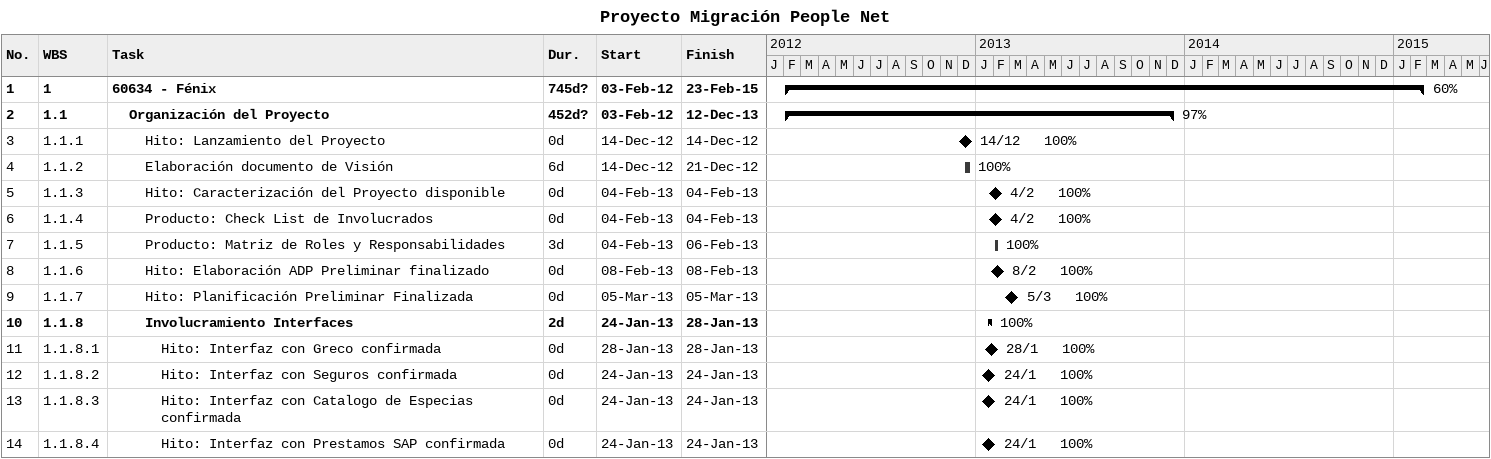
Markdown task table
Proyecto Migración People Net

| ID | WBS | Task | Duration | Start | Finish | % complete |
|---|---|---|---|---|---|---|
| 1 | 1 | **60634 - Fénix** | 745d? | 2012-02-03 | 2015-02-23 | 60 |
| 2 | 1.1 | **Organización del Proyecto** | 452d? | 2012-02-03 | 2013-12-12 | 97 |
| 3 | 1.1.1 | Hito: Lanzamiento del Proyecto | 0d | 2012-12-14 | 2012-12-14 | 100 |
| 4 | 1.1.2 | Elaboración documento de Visión | 6d | 2012-12-14 | 2012-12-21 | 100 |
| 5 | 1.1.3 | Hito: Caracterización del Proyecto disponible | 0d | 2013-02-04 | 2013-02-04 | 100 |
| 6 | 1.1.4 | Producto: Check List de Involucrados | 0d | 2013-02-04 | 2013-02-04 | 100 |
| 7 | 1.1.5 | Producto: Matriz de Roles y Responsabilidades | 3d | 2013-02-04 | 2013-02-06 | 100 |
| 8 | 1.1.6 | Hito: Elaboración ADP Preliminar finalizado | 0d | 2013-02-08 | 2013-02-08 | 100 |
| 9 | 1.1.7 | Hito: Planificación Preliminar Finalizada | 0d | 2013-03-05 | 2013-03-05 | 100 |
| 10 | 1.1.8 | **Involucramiento Interfaces** | 2d | 2013-01-24 | 2013-01-28 | 100 |
| 11 | 1.1.8.1 | Hito: Interfaz con Greco confirmada | 0d | 2013-01-28 | 2013-01-28 | 100 |
| 12 | 1.1.8.2 | Hito: Interfaz con Seguros confirmada | 0d | 2013-01-24 | 2013-01-24 | 100 |
| 13 | 1.1.8.3 | Hito: Interfaz con Catalogo de Especias confirmada | 0d | 2013-01-24 | 2013-01-24 | 100 |
| 14 | 1.1.8.4 | Hito: Interfaz con Prestamos SAP confirmada | 0d | 2013-01-24 | 2013-01-24 | 100 |
